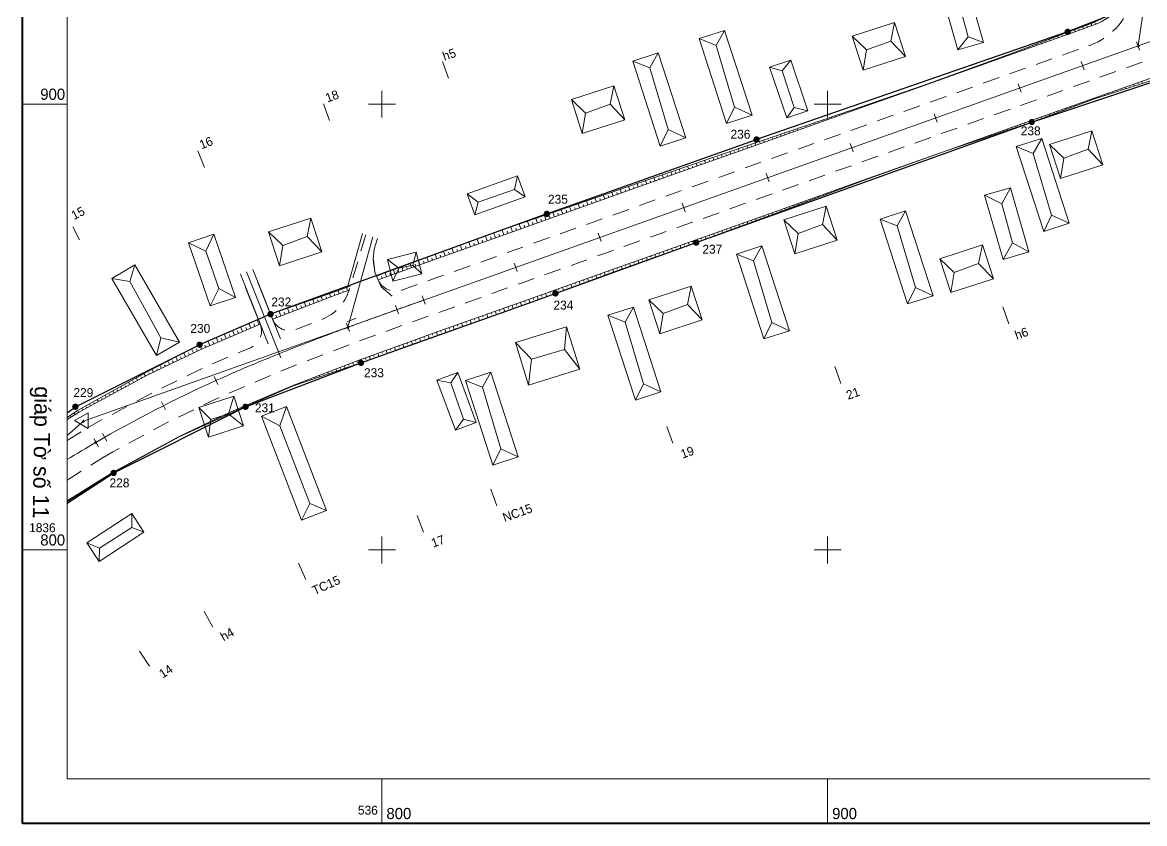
# Model space of a CAD drawing. Header units: metres. Extents: x 536719 to 537116, y 1836739 to 1837015.
# Drawn here: x 536719.3 to 536971.1, y 1836738.6 to 1836918.4 of the extents above; entities that cross this region are included whole.
import ezdxf
from ezdxf.enums import TextEntityAlignment as Align

# ---------------------------------------------------------------- set-up
doc = ezdxf.new("R2010")
doc.units = ezdxf.units.M
doc.header["$MEASUREMENT"] = 0
doc.linetypes.add('DGN Style 2', pattern=[6.2979, 3.77874, -2.51916])
doc.layers.get('0').update_dxf_attribs({"color": 1})
for name, color, linetype, lineweight in [('Level 2', 1, 'Continuous', 0), ('Level 3', 1, 'Continuous', 0), ('Level 4', 1, 'Continuous', 0), ('Level 44', 1, 'Continuous', 0), ('Level 5', 1, 'Continuous', 0), ('Level 62', 1, 'Continuous', 0), ('Level 63', 1, 'Continuous', 0), ('Level 8', 1, 'Continuous', 0), ('Level 9', 1, 'Continuous', 0)]:
    doc.layers.add(name, color=color, linetype=linetype, lineweight=lineweight)
doc.styles.add('Style-CHAR_FAST_FONT', font='CHAR_FAST_FONT.shx')
doc.styles.add('Style-STANDARD', font='STANDARD.shx')

# ---------------------------------------------------------------- blocks, each defined once
blk = doc.blocks.new('DDCT_1')
at = {"color": 0, "linetype": 'Continuous', "lineweight": 0}
for p, q in [((6.2, 0), (-6.2, 0)), ((0, -6.2), (0, 6.2))]:
    blk.add_line(p, q, dxfattribs=at)
blk = doc.blocks.new('BLOCK_')
at = {"color": 0, "linetype": 'ByBlock', "lineweight": 0}
blk.add_point((0, 0), dxfattribs=at)
blk = doc.blocks.new('KH_DIN')
at = {"color": 0, "linetype": 'Continuous', "lineweight": 0, "flags": 128}
blk.add_lwpolyline([(1.08, -1.83), (1.09, 1.71), (-1.99, -0.04)], close=True, dxfattribs=at)
blk.add_lwpolyline([(-0.05, 0, 1), (0.05, 0, 1)], format="xyb", close=True, dxfattribs=at)
at = {"color": 0, "linetype": 'Continuous', "lineweight": 0}
blk.add_blockref('BLOCK_', (0, 0), dxfattribs=at)
at = {"color": 0, "linetype": 'Continuous', "lineweight": 0, "style": 'Style-STANDARD', "flags": 1}
blk.add_attdef('xdata0', text='', height=1, rotation=239.8552, dxfattribs=at).set_placement((0, 0), align=Align.TOP_LEFT)
blk.add_attdef('xdata0', text='', height=1, rotation=239.8552, dxfattribs=at).set_placement((0, 0), align=Align.TOP_LEFT)
blk = doc.blocks.new('*U42')
at = {"layer": 'Level 44', "color": 7, "linetype": 'Continuous', "lineweight": 0}
blk.add_line((2.69, 1.19), (-2.78, -0.81), dxfattribs=at)
at = {"layer": 'Level 44', "color": 7, "linetype": 'Continuous', "lineweight": 0, "flags": 128}
blk.add_lwpolyline([(-3.52, -5.34), (5.99, -2.26), (3.53, 5.35), (-5.99, 2.27)], close=True, dxfattribs=at)
for points in [[(3.53, 5.35), (2.69, 1.19), (5.99, -2.26)], [(-5.99, 2.27), (-2.78, -0.81), (-3.52, -5.34)]]:
    blk.add_lwpolyline(points, dxfattribs=at)
blk = doc.blocks.new('*U43')
at = {"layer": 'Level 44', "color": 7, "linetype": 'Continuous', "lineweight": 0}
blk.add_line((-2.11, 7.08), (2.02, -6.76), dxfattribs=at)
at = {"layer": 'Level 44', "color": 7, "linetype": 'Continuous', "lineweight": 0, "flags": 128}
blk.add_lwpolyline([(-5.93, 8.6), (0.22, -10.43), (5.93, -8.59), (-0.22, 10.44)], close=True, dxfattribs=at)
for points in [[(-5.93, 8.6), (-2.11, 7.08), (-0.22, 10.44)], [(0.22, -10.43), (2.02, -6.76), (5.93, -8.59)]]:
    blk.add_lwpolyline(points, dxfattribs=at)
blk = doc.blocks.new('*U44')
at = {"layer": 'Level 44', "color": 7, "linetype": 'Continuous', "lineweight": 0}
blk.add_line((2.69, 1.19), (-2.78, -0.81), dxfattribs=at)
at = {"layer": 'Level 44', "color": 7, "linetype": 'Continuous', "lineweight": 0, "flags": 128}
blk.add_lwpolyline([(-3.53, -5.34), (5.99, -2.26), (3.52, 5.35), (-5.99, 2.28)], close=True, dxfattribs=at)
for points in [[(3.52, 5.35), (2.69, 1.19), (5.99, -2.26)], [(-5.99, 2.28), (-2.78, -0.81), (-3.53, -5.34)]]:
    blk.add_lwpolyline(points, dxfattribs=at)
blk = doc.blocks.new('*U45')
at = {"layer": 'Level 44', "color": 7, "linetype": 'Continuous', "lineweight": 0}
blk.add_line((-2.11, 7.08), (2.02, -6.77), dxfattribs=at)
at = {"layer": 'Level 44', "color": 7, "linetype": 'Continuous', "lineweight": 0, "flags": 128}
blk.add_lwpolyline([(-5.93, 8.59), (0.23, -10.44), (5.93, -8.59), (-0.22, 10.44)], close=True, dxfattribs=at)
for points in [[(-5.93, 8.59), (-2.11, 7.08), (-0.22, 10.44)], [(0.23, -10.44), (2.02, -6.77), (5.93, -8.59)]]:
    blk.add_lwpolyline(points, dxfattribs=at)

msp = doc.modelspace()

# ---------------------------------------------------------------- hatches: boundary and pattern name
at = {"layer": 'Level 4', "linetype": 'Continuous', "lineweight": 0}
h = msp.add_hatch(color=7, dxfattribs=at)
edge = h.paths.add_edge_path()
edge.add_arc((536953.85, 1836916.24), 0.719, 360, 720)
h = msp.add_hatch(color=1, dxfattribs=at)
edge = h.paths.add_edge_path()
edge.add_arc((536945.8, 1836896.01), 0.7, 0, 360)
h = msp.add_hatch(color=1, dxfattribs=at)
edge = h.paths.add_edge_path()
edge.add_arc((536884.05, 1836892.08), 0.719, 360, 720)
h = msp.add_hatch(color=1, dxfattribs=at)
edge = h.paths.add_edge_path()
edge.add_arc((536836.99, 1836875.4), 0.719, 360, 720)
h = msp.add_hatch(color=7, dxfattribs=at)
edge = h.paths.add_edge_path()
edge.add_arc((536870.51, 1836868.97), 0.719, 360, 720)
h = msp.add_hatch(color=1, dxfattribs=at)
edge = h.paths.add_edge_path()
edge.add_arc((536838.92, 1836857.57), 0.719, 360, 720)
h = msp.add_hatch(color=7, dxfattribs=at)
edge = h.paths.add_edge_path()
edge.add_arc((536774.99, 1836852.91), 0.719, 360, 720)
h = msp.add_hatch(color=7, dxfattribs=at)
edge = h.paths.add_edge_path()
edge.add_arc((536759.09, 1836846.06), 0.719, 360, 720)
h = msp.add_hatch(color=7, dxfattribs=at)
edge = h.paths.add_edge_path()
edge.add_arc((536795.29, 1836841.99), 0.719, 360, 720)
h = msp.add_hatch(color=7, dxfattribs=at)
edge = h.paths.add_edge_path()
edge.add_arc((536731.2, 1836832.14), 0.719, 360, 720)
h = msp.add_hatch(color=7, dxfattribs=at)
edge = h.paths.add_edge_path()
edge.add_arc((536769.39, 1836832.13), 0.719, 360, 720)
h = msp.add_hatch(color=7, dxfattribs=at)
edge = h.paths.add_edge_path()
edge.add_arc((536739.8, 1836817.3), 0.719, 360, 720)

# ---------------------------------------------------------------- linework, layer by layer
at = {"layer": 'Level 2', "color": 7, "linetype": 'Continuous', "lineweight": 0}
for p, q in [((536959.27, 1836917.62), (536959.1, 1836918.12)), ((536960.21, 1836917.96), (536960.11, 1836918.21)), ((536951.74, 1836914.93), (536951.61, 1836915.28)), ((536952.68, 1836915.27), (536952.61, 1836915.45)), ((536953.62, 1836915.6), (536953.49, 1836915.98)), ((536954.56, 1836915.94), (536954.49, 1836916.14)), ((536955.51, 1836916.27), (536955.36, 1836916.69)), ((536956.45, 1836916.61), (536956.37, 1836916.83)), ((536957.39, 1836916.95), (536957.23, 1836917.4)), ((536958.33, 1836917.28), (536958.25, 1836917.52)), ((536945.14, 1836912.59), (536945.1, 1836912.7)), ((536946.08, 1836912.92), (536946, 1836913.17)), ((536947.03, 1836913.26), (536946.98, 1836913.39)), ((536947.97, 1836913.59), (536947.87, 1836913.87)), ((536948.91, 1836913.93), (536948.86, 1836914.08)), ((536949.85, 1836914.26), (536949.74, 1836914.58)), ((536950.79, 1836914.6), (536950.74, 1836914.76)), ((536969.32, 1836914.03), (536969.99, 1836912.14)), ((536938.55, 1836910.24), (536938.5, 1836910.38)), ((536939.49, 1836910.58), (536939.46, 1836910.65)), ((536940.43, 1836910.91), (536940.38, 1836911.06)), ((536941.37, 1836911.25), (536941.34, 1836911.33)), ((536942.31, 1836911.58), (536942.25, 1836911.77)), ((536943.26, 1836911.92), (536943.22, 1836912.02)), ((536944.2, 1836912.25), (536944.12, 1836912.47)), ((536814.95, 1836905.82), (536813.61, 1836909.58)), ((536931.01, 1836907.56), (536930.97, 1836907.67)), ((536931.95, 1836907.9), (536931.93, 1836907.95)), ((536932.89, 1836908.23), (536932.85, 1836908.35)), ((536933.84, 1836908.57), (536933.81, 1836908.63)), ((536934.78, 1836908.9), (536934.73, 1836909.03)), ((536935.72, 1836909.24), (536935.7, 1836909.3)), ((536936.66, 1836909.57), (536936.61, 1836909.71)), ((536937.6, 1836909.91), (536937.58, 1836909.98)), ((536956.89, 1836909.6), (536957.56, 1836907.72)), ((536924.41, 1836905.22), (536924.4, 1836905.25)), ((536925.36, 1836905.55), (536925.33, 1836905.63)), ((536926.3, 1836905.89), (536926.28, 1836905.93)), ((536927.24, 1836906.22), (536927.21, 1836906.31)), ((536928.18, 1836906.56), (536928.17, 1836906.6)), ((536929.12, 1836906.89), (536929.09, 1836906.99)), ((536930.07, 1836907.23), (536930.05, 1836907.28)), ((536970.5, 1836905.16), (536970.67, 1836904.7)), ((536916.88, 1836902.53), (536916.86, 1836902.59)), ((536917.82, 1836902.87), (536917.78, 1836902.97)), ((536918.76, 1836903.21), (536918.74, 1836903.25)), ((536919.7, 1836903.54), (536919.67, 1836903.62)), ((536920.64, 1836903.88), (536920.63, 1836903.91)), ((536921.59, 1836904.21), (536921.56, 1836904.28)), ((536922.53, 1836904.55), (536922.52, 1836904.58)), ((536923.47, 1836904.88), (536923.45, 1836904.95)), ((536942.75, 1836904.58), (536943.42, 1836902.69)), ((536963.91, 1836902.81), (536963.95, 1836902.69)), ((536964.85, 1836903.15), (536964.95, 1836902.88)), ((536965.79, 1836903.48), (536965.85, 1836903.33)), ((536966.74, 1836903.82), (536966.85, 1836903.48)), ((536967.68, 1836904.15), (536967.74, 1836903.97)), ((536968.62, 1836904.49), (536968.76, 1836904.09)), ((536969.56, 1836904.82), (536969.64, 1836904.61)), ((536788.26, 1836896.32), (536786.91, 1836900.09)), ((536910.28, 1836900.19), (536910.22, 1836900.37)), ((536911.22, 1836900.52), (536911.19, 1836900.61)), ((536912.17, 1836900.86), (536912.11, 1836901.02)), ((536913.11, 1836901.19), (536913.08, 1836901.27)), ((536914.05, 1836901.53), (536914, 1836901.67)), ((536914.99, 1836901.86), (536914.97, 1836901.93)), ((536915.93, 1836902.2), (536915.89, 1836902.32)), ((536956.37, 1836900.13), (536956.4, 1836900.05)), ((536957.31, 1836900.47), (536957.37, 1836900.32)), ((536958.26, 1836900.8), (536958.28, 1836900.74)), ((536959.2, 1836901.14), (536959.24, 1836901.02)), ((536960.14, 1836901.47), (536960.16, 1836901.42)), ((536961.08, 1836901.81), (536961.13, 1836901.66)), ((536962.03, 1836902.14), (536962.06, 1836902.05)), ((536962.97, 1836902.48), (536963.04, 1836902.27)), ((536902.74, 1836897.51), (536902.65, 1836897.76)), ((536903.69, 1836897.84), (536903.64, 1836897.96)), ((536904.63, 1836898.18), (536904.55, 1836898.41)), ((536905.57, 1836898.51), (536905.53, 1836898.62)), ((536906.51, 1836898.85), (536906.44, 1836899.06)), ((536907.45, 1836899.18), (536907.42, 1836899.29)), ((536908.4, 1836899.52), (536908.33, 1836899.71)), ((536909.34, 1836899.85), (536909.31, 1836899.95)), ((536923.91, 1836897.87), (536924.58, 1836895.99)), ((536949.78, 1836897.79), (536949.87, 1836897.52)), ((536950.72, 1836898.12), (536950.76, 1836898)), ((536951.66, 1836898.46), (536951.74, 1836898.22)), ((536952.6, 1836898.79), (536952.64, 1836898.68)), ((536953.55, 1836899.13), (536953.62, 1836898.92)), ((536954.49, 1836899.46), (536954.52, 1836899.37)), ((536955.43, 1836899.8), (536955.49, 1836899.62)), ((536895.21, 1836894.83), (536895.08, 1836895.18)), ((536896.15, 1836895.16), (536896.09, 1836895.33)), ((536897.09, 1836895.5), (536896.97, 1836895.82)), ((536898.03, 1836895.83), (536897.98, 1836895.99)), ((536898.97, 1836896.17), (536898.87, 1836896.47)), ((536899.92, 1836896.5), (536899.87, 1836896.65)), ((536900.86, 1836896.84), (536900.76, 1836897.11)), ((536901.8, 1836897.17), (536901.75, 1836897.3)), ((536942.24, 1836895.11), (536942.33, 1836894.84)), ((536943.18, 1836895.44), (536943.23, 1836895.3)), ((536944.12, 1836895.78), (536944.23, 1836895.48)), ((536945.07, 1836896.11), (536945.12, 1836895.95)), ((536946.01, 1836896.45), (536946.12, 1836896.12)), ((536946.95, 1836896.78), (536947, 1836896.63)), ((536947.89, 1836897.12), (536948, 1836896.82)), ((536948.83, 1836897.45), (536948.88, 1836897.31)), ((536887.67, 1836892.15), (536887.51, 1836892.6)), ((536888.61, 1836892.48), (536888.53, 1836892.7)), ((536889.55, 1836892.82), (536889.4, 1836893.24)), ((536890.5, 1836893.15), (536890.42, 1836893.36)), ((536891.44, 1836893.49), (536891.29, 1836893.89)), ((536892.38, 1836893.82), (536892.31, 1836894.02)), ((536893.32, 1836894.16), (536893.19, 1836894.53)), ((536894.26, 1836894.49), (536894.2, 1836894.67)), ((536935.64, 1836892.76), (536935.67, 1836892.68)), ((536936.59, 1836893.09), (536936.65, 1836892.92)), ((536937.53, 1836893.43), (536937.56, 1836893.34)), ((536938.47, 1836893.76), (536938.54, 1836893.56)), ((536939.41, 1836894.1), (536939.45, 1836893.99)), ((536940.36, 1836894.43), (536940.44, 1836894.2)), ((536941.3, 1836894.77), (536941.34, 1836894.64)), ((536880.13, 1836889.47), (536879.94, 1836890.01)), ((536881.07, 1836889.8), (536880.98, 1836890.07)), ((536882.02, 1836890.14), (536881.83, 1836890.66)), ((536882.96, 1836890.47), (536882.87, 1836890.73)), ((536883.9, 1836890.81), (536883.72, 1836891.31)), ((536884.84, 1836891.14), (536884.76, 1836891.39)), ((536885.78, 1836891.48), (536885.61, 1836891.95)), ((536886.73, 1836891.81), (536886.64, 1836892.04)), ((536905.07, 1836891.17), (536905.74, 1836889.29)), ((536928.11, 1836890.08), (536928.11, 1836890.07)), ((536929.05, 1836890.41), (536929.06, 1836890.37)), ((536929.99, 1836890.75), (536930, 1836890.72)), ((536930.93, 1836891.08), (536930.96, 1836891.01)), ((536931.88, 1836891.42), (536931.89, 1836891.37)), ((536932.82, 1836891.75), (536932.86, 1836891.65)), ((536933.76, 1836892.09), (536933.78, 1836892.03)), ((536934.7, 1836892.42), (536934.75, 1836892.29)), ((536760.18, 1836885.81), (536758.69, 1836889.52)), ((536874.48, 1836887.45), (536874.26, 1836888.07)), ((536875.42, 1836887.79), (536875.31, 1836888.09)), ((536876.36, 1836888.12), (536876.15, 1836888.72)), ((536877.3, 1836888.46), (536877.2, 1836888.75)), ((536878.25, 1836888.79), (536878.04, 1836889.37)), ((536879.19, 1836889.13), (536879.09, 1836889.41)), ((536921.51, 1836887.73), (536921.52, 1836887.71)), ((536922.45, 1836888.07), (536922.46, 1836888.06)), ((536923.4, 1836888.4), (536923.4, 1836888.39)), ((536924.34, 1836888.74), (536924.34, 1836888.73)), ((536925.28, 1836889.07), (536925.28, 1836889.06)), ((536926.22, 1836889.41), (536926.22, 1836889.4)), ((536927.16, 1836889.74), (536927.17, 1836889.73)), ((536866.94, 1836884.77), (536866.69, 1836885.49)), ((536867.88, 1836885.11), (536867.76, 1836885.46)), ((536868.83, 1836885.44), (536868.58, 1836886.13)), ((536869.77, 1836885.78), (536869.65, 1836886.12)), ((536870.71, 1836886.11), (536870.47, 1836886.78)), ((536871.65, 1836886.45), (536871.54, 1836886.78)), ((536872.59, 1836886.78), (536872.37, 1836887.43)), ((536873.54, 1836887.12), (536873.42, 1836887.43)), ((536913.97, 1836885.05), (536913.99, 1836885.02)), ((536914.92, 1836885.39), (536914.92, 1836885.37)), ((536915.86, 1836885.72), (536915.87, 1836885.69)), ((536916.8, 1836886.06), (536916.81, 1836886.04)), ((536917.74, 1836886.39), (536917.75, 1836886.37)), ((536918.69, 1836886.73), (536918.69, 1836886.71)), ((536919.63, 1836887.06), (536919.64, 1836887.04)), ((536920.57, 1836887.4), (536920.57, 1836887.39)), ((536859.4, 1836882.09), (536859.12, 1836882.88)), ((536860.35, 1836882.43), (536860.21, 1836882.82)), ((536861.29, 1836882.76), (536861.01, 1836883.53)), ((536862.23, 1836883.1), (536862.09, 1836883.48)), ((536863.17, 1836883.43), (536862.9, 1836884.19)), ((536864.11, 1836883.77), (536863.98, 1836884.14)), ((536865.06, 1836884.1), (536864.79, 1836884.84)), ((536866, 1836884.44), (536865.87, 1836884.8)), ((536886.22, 1836884.47), (536886.89, 1836882.58)), ((536907.38, 1836882.71), (536907.39, 1836882.68)), ((536908.32, 1836883.04), (536908.34, 1836882.99)), ((536909.26, 1836883.38), (536909.27, 1836883.35)), ((536910.21, 1836883.71), (536910.22, 1836883.67)), ((536911.15, 1836884.05), (536911.16, 1836884.02)), ((536912.09, 1836884.38), (536912.1, 1836884.34)), ((536913.03, 1836884.72), (536913.04, 1836884.7)), ((536851.87, 1836879.41), (536851.56, 1836880.27)), ((536852.81, 1836879.75), (536852.66, 1836880.17)), ((536853.75, 1836880.08), (536853.45, 1836880.92)), ((536854.69, 1836880.42), (536854.55, 1836880.83)), ((536855.63, 1836880.75), (536855.34, 1836881.57)), ((536856.58, 1836881.09), (536856.43, 1836881.49)), ((536857.52, 1836881.42), (536857.23, 1836882.23)), ((536858.46, 1836881.76), (536858.32, 1836882.15)), ((536899.84, 1836880.02), (536899.87, 1836879.94)), ((536900.78, 1836880.36), (536900.84, 1836880.2)), ((536901.73, 1836880.69), (536901.75, 1836880.62)), ((536902.67, 1836881.03), (536902.72, 1836880.9)), ((536903.61, 1836881.37), (536903.63, 1836881.31)), ((536904.55, 1836881.7), (536904.59, 1836881.6)), ((536905.49, 1836882.04), (536905.51, 1836881.99)), ((536906.44, 1836882.37), (536906.46, 1836882.3)), ((536844.33, 1836876.73), (536844, 1836877.65)), ((536845.27, 1836877.07), (536845.11, 1836877.52)), ((536846.21, 1836877.4), (536845.89, 1836878.31)), ((536847.16, 1836877.74), (536847, 1836878.18)), ((536848.1, 1836878.07), (536847.78, 1836878.96)), ((536849.04, 1836878.41), (536848.88, 1836878.85)), ((536849.98, 1836878.74), (536849.67, 1836879.61)), ((536850.92, 1836879.08), (536850.77, 1836879.51)), ((536867.38, 1836877.77), (536868.05, 1836875.88)), ((536893.25, 1836877.68), (536893.35, 1836877.4)), ((536894.19, 1836878.01), (536894.24, 1836877.88)), ((536895.13, 1836878.35), (536895.22, 1836878.1)), ((536896.07, 1836878.68), (536896.12, 1836878.57)), ((536897.02, 1836879.02), (536897.09, 1836878.8)), ((536897.96, 1836879.35), (536897.99, 1836879.25)), ((536898.9, 1836879.69), (536898.97, 1836879.5)), ((536836.79, 1836874.05), (536836.44, 1836875.04)), ((536837.73, 1836874.38), (536837.56, 1836874.87)), ((536838.68, 1836874.72), (536838.33, 1836875.69)), ((536839.62, 1836875.05), (536839.45, 1836875.54)), ((536840.56, 1836875.39), (536840.22, 1836876.34)), ((536841.5, 1836875.73), (536841.33, 1836876.2)), ((536842.44, 1836876.06), (536842.11, 1836877)), ((536843.39, 1836876.4), (536843.22, 1836876.86)), ((536885.71, 1836875), (536885.85, 1836874.61)), ((536886.65, 1836875.33), (536886.72, 1836875.15)), ((536887.59, 1836875.67), (536887.72, 1836875.31)), ((536888.54, 1836876), (536888.6, 1836875.83)), ((536889.48, 1836876.34), (536889.6, 1836876)), ((536890.42, 1836876.67), (536890.48, 1836876.51)), ((536891.36, 1836877.01), (536891.47, 1836876.7)), ((536892.3, 1836877.34), (536892.36, 1836877.2)), ((536730.65, 1836872.52), (536732.15, 1836869.56)), ((536829.25, 1836871.37), (536828.88, 1836872.42)), ((536831.14, 1836872.04), (536830.77, 1836873.08)), ((536832.08, 1836872.37), (536831.9, 1836872.89)), ((536833.02, 1836872.71), (536832.66, 1836873.73)), ((536833.96, 1836873.04), (536833.78, 1836873.55)), ((536834.91, 1836873.38), (536834.55, 1836874.38)), ((536835.85, 1836873.71), (536835.67, 1836874.21)), ((536879.11, 1836872.65), (536879.19, 1836872.42)), ((536880.06, 1836872.99), (536880.21, 1836872.54)), ((536881, 1836873.32), (536881.08, 1836873.11)), ((536881.94, 1836873.66), (536882.09, 1836873.23)), ((536882.88, 1836873.99), (536882.96, 1836873.79)), ((536883.82, 1836874.33), (536883.97, 1836873.92)), ((536884.77, 1836874.66), (536884.84, 1836874.47)), ((536823.6, 1836869.36), (536823.23, 1836870.39)), ((536824.54, 1836869.69), (536824.36, 1836870.22)), ((536825.49, 1836870.03), (536825.11, 1836871.08)), ((536826.43, 1836870.36), (536826.24, 1836870.89)), ((536827.37, 1836870.7), (536826.99, 1836871.77)), ((536828.31, 1836871.03), (536828.12, 1836871.56)), ((536830.2, 1836871.7), (536830.01, 1836872.23)), ((536848.54, 1836871.06), (536849.21, 1836869.18)), ((536871.58, 1836869.97), (536871.67, 1836869.7)), ((536872.52, 1836870.31), (536872.71, 1836869.78)), ((536873.46, 1836870.64), (536873.55, 1836870.38)), ((536874.4, 1836870.98), (536874.58, 1836870.47)), ((536875.35, 1836871.31), (536875.43, 1836871.06)), ((536876.29, 1836871.65), (536876.46, 1836871.16)), ((536877.23, 1836871.98), (536877.31, 1836871.74)), ((536878.17, 1836872.32), (536878.34, 1836871.85)), ((536816.06, 1836866.68), (536815.72, 1836867.65)), ((536817.01, 1836867.01), (536816.83, 1836867.5)), ((536817.95, 1836867.35), (536817.6, 1836868.33)), ((536818.89, 1836867.68), (536818.71, 1836868.18)), ((536819.83, 1836868.02), (536819.48, 1836869.02)), ((536820.77, 1836868.35), (536820.59, 1836868.86)), ((536821.72, 1836868.69), (536821.35, 1836869.71)), ((536822.66, 1836869.02), (536822.48, 1836869.54)), ((536864.98, 1836867.62), (536865.17, 1836867.08)), ((536865.92, 1836867.96), (536866.02, 1836867.69)), ((536866.87, 1836868.3), (536867.06, 1836867.75)), ((536867.81, 1836868.63), (536867.9, 1836868.36)), ((536868.75, 1836868.97), (536868.94, 1836868.42)), ((536869.69, 1836869.3), (536869.79, 1836869.03)), ((536870.63, 1836869.64), (536870.83, 1836869.09)), ((536808.53, 1836864), (536808.2, 1836864.9)), ((536810.41, 1836864.67), (536810.08, 1836865.59)), ((536811.35, 1836865), (536811.19, 1836865.47)), ((536812.29, 1836865.34), (536811.96, 1836866.27)), ((536813.24, 1836865.67), (536813.07, 1836866.14)), ((536814.18, 1836866.01), (536813.84, 1836866.96)), ((536815.12, 1836866.34), (536814.95, 1836866.82)), ((536857.44, 1836864.94), (536857.63, 1836864.41)), ((536858.39, 1836865.28), (536858.48, 1836865.01)), ((536859.33, 1836865.61), (536859.52, 1836865.08)), ((536860.27, 1836865.95), (536860.37, 1836865.68)), ((536861.21, 1836866.28), (536861.4, 1836865.75)), ((536862.15, 1836866.62), (536862.25, 1836866.35)), ((536863.1, 1836866.95), (536863.29, 1836866.41)), ((536864.04, 1836867.29), (536864.14, 1836867.02)), ((536777.24, 1836847.4), (536771.01, 1836862.96)), ((536802.87, 1836861.98), (536802.57, 1836862.84)), ((536803.82, 1836862.32), (536803.66, 1836862.75)), ((536804.76, 1836862.65), (536804.45, 1836863.53)), ((536805.7, 1836862.99), (536805.54, 1836863.43)), ((536806.64, 1836863.33), (536806.33, 1836864.21)), ((536807.58, 1836863.66), (536807.42, 1836864.11)), ((536809.47, 1836864.33), (536809.31, 1836864.79)), ((536829.69, 1836864.36), (536830.36, 1836862.48)), ((536850.85, 1836862.6), (536850.94, 1836862.33)), ((536851.79, 1836862.93), (536851.98, 1836862.41)), ((536852.73, 1836863.27), (536852.83, 1836863)), ((536853.68, 1836863.6), (536853.86, 1836863.07)), ((536854.62, 1836863.94), (536854.71, 1836863.67)), ((536855.56, 1836864.27), (536855.75, 1836863.74)), ((536856.5, 1836864.61), (536856.6, 1836864.34)), ((536774.46, 1836846.28), (536768.23, 1836861.85)), ((536772.17, 1836859.98), (536775.45, 1836851.78)), ((536800.05, 1836860.97), (536799.9, 1836861.39)), ((536800.99, 1836861.31), (536800.69, 1836862.16)), ((536801.93, 1836861.65), (536801.78, 1836862.07)), ((536843.31, 1836859.92), (536843.42, 1836859.62)), ((536844.25, 1836860.25), (536844.46, 1836859.66)), ((536845.2, 1836860.59), (536845.3, 1836860.29)), ((536846.14, 1836860.92), (536846.34, 1836860.35)), ((536847.08, 1836861.26), (536847.18, 1836860.97)), ((536848.02, 1836861.59), (536848.22, 1836861.03)), ((536848.96, 1836861.93), (536849.06, 1836861.65)), ((536849.91, 1836862.26), (536850.1, 1836861.72)), ((536772.67, 1836850.65), (536769.39, 1836858.86)), ((536788.52, 1836856.78), (536788.25, 1836857.49)), ((536789.46, 1836857.14), (536789.33, 1836857.48)), ((536790.4, 1836857.48), (536790.15, 1836858.17)), ((536791.34, 1836857.82), (536791.21, 1836858.17)), ((536792.28, 1836858.16), (536792.02, 1836858.88)), ((536836.72, 1836857.57), (536836.95, 1836856.91)), ((536837.66, 1836857.91), (536837.77, 1836857.58)), ((536838.6, 1836858.24), (536838.83, 1836857.59)), ((536839.54, 1836858.58), (536839.66, 1836858.26)), ((536840.48, 1836858.91), (536840.71, 1836858.28)), ((536841.43, 1836859.25), (536841.54, 1836858.94)), ((536842.37, 1836859.58), (536842.59, 1836858.97)), ((536781.05, 1836853.92), (536780.68, 1836854.88)), ((536781.99, 1836854.28), (536781.81, 1836854.74)), ((536782.92, 1836854.63), (536782.58, 1836855.53)), ((536783.85, 1836854.99), (536783.69, 1836855.42)), ((536784.79, 1836855.35), (536784.47, 1836856.18)), ((536785.72, 1836855.71), (536785.57, 1836856.11)), ((536786.66, 1836856.06), (536786.36, 1836856.84)), ((536787.59, 1836856.42), (536787.45, 1836856.79)), ((536803.06, 1836854.88), (536803.73, 1836853)), ((536809.01, 1836857), (536809.68, 1836855.12)), ((536829.18, 1836854.89), (536829.43, 1836854.19)), ((536830.12, 1836855.23), (536830.25, 1836854.88)), ((536831.06, 1836855.56), (536831.31, 1836854.86)), ((536832.01, 1836855.9), (536832.13, 1836855.54)), ((536832.95, 1836856.23), (536833.2, 1836855.53)), ((536833.89, 1836856.57), (536834.01, 1836856.22)), ((536834.83, 1836856.9), (536835.07, 1836856.22)), ((536835.77, 1836857.24), (536835.89, 1836856.9)), ((536776.38, 1836852.13), (536776.17, 1836852.69)), ((536777.32, 1836852.49), (536776.9, 1836853.57)), ((536778.25, 1836852.85), (536778.05, 1836853.37)), ((536779.18, 1836853.2), (536778.79, 1836854.23)), ((536780.12, 1836853.56), (536779.93, 1836854.06)), ((536821.64, 1836852.21), (536821.89, 1836851.52)), ((536822.58, 1836852.54), (536822.71, 1836852.2)), ((536823.53, 1836852.88), (536823.77, 1836852.19)), ((536824.47, 1836853.21), (536824.59, 1836852.87)), ((536825.41, 1836853.55), (536825.66, 1836852.86)), ((536826.35, 1836853.88), (536826.48, 1836853.54)), ((536827.29, 1836854.22), (536827.54, 1836853.52)), ((536828.24, 1836854.56), (536828.36, 1836854.21)), ((536939.33, 1836854.53), (536940.67, 1836850.76)), ((536768.74, 1836848.98), (536768.27, 1836850.09)), ((536769.66, 1836849.37), (536769.42, 1836849.93)), ((536770.58, 1836849.76), (536770.1, 1836850.9)), ((536771.5, 1836850.15), (536771.26, 1836850.73)), ((536772.42, 1836850.55), (536771.93, 1836851.7)), ((536792.02, 1836850.89), (536792.71, 1836849.01)), ((536792.17, 1836851.21), (536794.22, 1836852.04)), ((536815.05, 1836849.86), (536815.17, 1836849.52)), ((536815.99, 1836850.2), (536816.23, 1836849.52)), ((536816.93, 1836850.53), (536817.05, 1836850.19)), ((536817.87, 1836850.87), (536818.12, 1836850.19)), ((536818.81, 1836851.2), (536818.94, 1836850.86)), ((536819.76, 1836851.54), (536820, 1836850.85)), ((536820.7, 1836851.87), (536820.82, 1836851.53)), ((536763.22, 1836846.63), (536762.77, 1836847.68)), ((536764.14, 1836847.02), (536763.91, 1836847.55)), ((536765.06, 1836847.41), (536764.6, 1836848.48)), ((536765.98, 1836847.81), (536765.75, 1836848.34)), ((536766.9, 1836848.2), (536766.44, 1836849.29)), ((536767.82, 1836848.59), (536767.58, 1836849.14)), ((536807.51, 1836847.18), (536807.63, 1836846.83)), ((536808.45, 1836847.52), (536808.7, 1836846.82)), ((536809.39, 1836847.85), (536809.52, 1836847.51)), ((536810.34, 1836848.19), (536810.58, 1836847.5)), ((536811.28, 1836848.52), (536811.4, 1836848.18)), ((536812.22, 1836848.86), (536812.46, 1836848.18)), ((536813.16, 1836849.19), (536813.28, 1836848.85)), ((536814.1, 1836849.53), (536814.35, 1836848.85)), ((536757.73, 1836844.2), (536757.29, 1836845.13)), ((536758.63, 1836844.63), (536758.41, 1836845.11)), ((536759.54, 1836845.07), (536759.07, 1836846.05)), ((536760.46, 1836845.46), (536760.24, 1836845.96)), ((536761.38, 1836845.85), (536760.94, 1836846.87)), ((536762.3, 1836846.24), (536762.08, 1836846.76)), ((536776.58, 1836844.98), (536777.33, 1836843.13)), ((536800.92, 1836844.81), (536801.18, 1836844.11)), ((536801.86, 1836845.15), (536801.99, 1836844.8)), ((536802.8, 1836845.49), (536803.06, 1836844.79)), ((536803.75, 1836845.83), (536803.87, 1836845.48)), ((536804.69, 1836846.17), (536804.94, 1836845.47)), ((536805.63, 1836846.51), (536805.75, 1836846.16)), ((536806.57, 1836846.84), (536806.82, 1836846.14)), ((536752.32, 1836841.61), (536751.95, 1836842.38)), ((536753.22, 1836842.04), (536753.03, 1836842.44)), ((536754.13, 1836842.47), (536753.73, 1836843.3)), ((536755.03, 1836842.91), (536754.82, 1836843.33)), ((536755.93, 1836843.34), (536755.51, 1836844.21)), ((536756.83, 1836843.77), (536756.61, 1836844.22)), ((536794.35, 1836842.41), (536794.47, 1836842.08)), ((536795.28, 1836842.77), (536795.53, 1836842.08)), ((536796.22, 1836843.11), (536796.35, 1836842.76)), ((536797.16, 1836843.45), (536797.41, 1836842.76)), ((536798.1, 1836843.79), (536798.23, 1836843.44)), ((536799.04, 1836844.13), (536799.29, 1836843.43)), ((536799.98, 1836844.47), (536800.11, 1836844.12)), ((536747.81, 1836839.45), (536747.66, 1836839.77)), ((536748.71, 1836839.88), (536748.39, 1836840.55)), ((536749.62, 1836840.31), (536749.45, 1836840.66)), ((536750.52, 1836840.75), (536750.17, 1836841.47)), ((536751.42, 1836841.18), (536751.24, 1836841.55)), ((536787.81, 1836839.91), (536787.97, 1836839.5)), ((536788.74, 1836840.27), (536788.83, 1836840.04)), ((536789.68, 1836840.63), (536789.86, 1836840.14)), ((536790.61, 1836840.98), (536790.71, 1836840.72)), ((536791.54, 1836841.34), (536791.76, 1836840.79)), ((536792.48, 1836841.7), (536792.59, 1836841.4)), ((536793.41, 1836842.06), (536793.65, 1836841.43)), ((536901.64, 1836841.13), (536902.98, 1836837.36)), ((536743.4, 1836837.1), (536743.1, 1836837.65)), ((536744.28, 1836837.57), (536744.13, 1836837.85)), ((536745.16, 1836838.04), (536744.85, 1836838.62)), ((536746.04, 1836838.52), (536745.88, 1836838.81)), ((536746.92, 1836838.99), (536746.6, 1836839.6)), ((536762.32, 1836838.92), (536763.15, 1836837.1)), ((536781.27, 1836837.41), (536781.3, 1836837.32)), ((536782.21, 1836837.77), (536782.28, 1836837.56)), ((536783.14, 1836838.12), (536783.19, 1836838)), ((536784.07, 1836838.48), (536784.18, 1836838.2)), ((536785.01, 1836838.84), (536785.07, 1836838.68)), ((536785.94, 1836839.2), (536786.07, 1836838.85)), ((536786.87, 1836839.55), (536786.95, 1836839.36)), ((536738.12, 1836834.25), (536737.87, 1836834.72)), ((536739, 1836834.73), (536738.87, 1836834.97)), ((536739.88, 1836835.2), (536739.61, 1836835.7)), ((536740.76, 1836835.67), (536740.62, 1836835.93)), ((536741.64, 1836836.15), (536741.36, 1836836.67)), ((536742.52, 1836836.62), (536742.38, 1836836.89)), ((536774.81, 1836834.72), (536774.89, 1836834.54)), ((536775.73, 1836835.11), (536775.76, 1836835.03)), ((536776.65, 1836835.5), (536776.72, 1836835.35)), ((536777.57, 1836835.9), (536777.6, 1836835.82)), ((536778.49, 1836836.29), (536778.55, 1836836.15)), ((536779.41, 1836836.68), (536779.44, 1836836.62)), ((536780.34, 1836837.05), (536780.39, 1836836.91)), ((536733.72, 1836831.88), (536733.6, 1836832.08)), ((536734.6, 1836832.36), (536734.37, 1836832.77)), ((536735.48, 1836832.83), (536735.36, 1836833.05)), ((536736.36, 1836833.31), (536736.12, 1836833.75)), ((536737.24, 1836833.78), (536737.11, 1836834.01)), ((536750.52, 1836833.26), (536751.42, 1836831.48)), ((536769.29, 1836832.37), (536769.39, 1836832.13)), ((536770.21, 1836832.77), (536770.26, 1836832.65)), ((536771.13, 1836833.16), (536771.22, 1836832.93)), ((536772.05, 1836833.55), (536772.09, 1836833.44)), ((536772.97, 1836833.94), (536773.05, 1836833.74)), ((536773.89, 1836834.33), (536773.93, 1836834.23)), ((536730.28, 1836829.83), (536730.16, 1836830.02)), ((536731.13, 1836830.35), (536730.89, 1836830.75)), ((536731.98, 1836830.88), (536731.86, 1836831.09)), ((536731.98, 1836830.88), (536731.86, 1836831.09)), ((536732.85, 1836831.38), (536732.62, 1836831.79)), ((536763.81, 1836829.93), (536763.92, 1836829.69)), ((536764.71, 1836830.36), (536764.77, 1836830.23)), ((536765.61, 1836830.79), (536765.74, 1836830.52)), ((536766.53, 1836831.2), (536766.59, 1836831.06)), ((536767.45, 1836831.59), (536767.56, 1836831.32)), ((536768.37, 1836831.98), (536768.42, 1836831.85)), ((536729.43, 1836829.3), (536729.33, 1836829.46)), ((536758.4, 1836827.34), (536758.46, 1836827.21)), ((536759.3, 1836827.77), (536759.33, 1836827.7)), ((536760.2, 1836828.2), (536760.28, 1836828.04)), ((536761.1, 1836828.63), (536761.15, 1836828.54)), ((536762, 1836829.07), (536762.1, 1836828.87)), ((536762.91, 1836829.5), (536762.96, 1836829.39)), ((536863.95, 1836827.72), (536865.29, 1836823.95)), ((536735.32, 1836825.01), (536736.32, 1836823.28)), ((536735.47, 1836824.75), (536736.39, 1836823.15)), ((536737.27, 1836826.13), (536738.26, 1836824.4)), ((536737.27, 1836826.13), (536738.26, 1836824.4)), ((536753.02, 1836824.68), (536753.05, 1836824.63)), ((536753.9, 1836825.15), (536753.91, 1836825.13)), ((536754.79, 1836825.61), (536754.81, 1836825.56)), ((536755.69, 1836826.04), (536755.71, 1836826.01)), ((536756.59, 1836826.47), (536756.63, 1836826.39)), ((536757.5, 1836826.91), (536757.52, 1836826.85)), ((536748.62, 1836822.31), (536748.64, 1836822.27)), ((536749.5, 1836822.78), (536749.54, 1836822.71)), ((536750.38, 1836823.25), (536750.4, 1836823.22)), ((536751.26, 1836823.73), (536751.29, 1836823.67)), ((536752.14, 1836824.2), (536752.16, 1836824.18)), ((536744.22, 1836819.94), (536744.27, 1836819.83)), ((536745.1, 1836820.41), (536745.12, 1836820.36)), ((536745.98, 1836820.89), (536746.03, 1836820.79)), ((536746.86, 1836821.36), (536746.88, 1836821.31)), ((536747.74, 1836821.83), (536747.78, 1836821.75)), ((536738.99, 1836817), (536739.07, 1836816.86)), ((536739.84, 1836817.52), (536739.88, 1836817.45)), ((536740.71, 1836818.02), (536740.78, 1836817.88)), ((536741.57, 1836818.52), (536741.61, 1836818.45)), ((536742.45, 1836818.99), (536742.52, 1836818.87)), ((536743.33, 1836819.46), (536743.37, 1836819.41)), ((536735.59, 1836814.89), (536735.66, 1836814.77)), ((536736.44, 1836815.41), (536736.48, 1836815.35)), ((536737.29, 1836815.94), (536737.37, 1836815.82)), ((536738.14, 1836816.47), (536738.18, 1836816.4)), ((536731.34, 1836812.25), (536731.37, 1836812.21)), ((536732.19, 1836812.77), (536732.25, 1836812.69)), ((536733.04, 1836813.3), (536733.07, 1836813.26)), ((536733.89, 1836813.83), (536733.95, 1836813.73)), ((536734.74, 1836814.36), (536734.77, 1836814.3)), ((536824.43, 1836813.66), (536825.77, 1836809.9)), ((536729.64, 1836811.19), (536729.67, 1836811.16)), ((536730.49, 1836811.72), (536730.54, 1836811.65)), ((536807.91, 1836807.72), (536809.3, 1836803.97)), ((536781.3, 1836797.01), (536782.95, 1836793.37)), ((536760.07, 1836786.18), (536762.05, 1836782.71)), ((536760.07, 1836786.18), (536762.05, 1836782.71)), ((536745.6, 1836777.27), (536747.81, 1836773.94))]:
    msp.add_line(p, q, dxfattribs=at)
at = {"layer": 'Level 2', "color": 7, "linetype": 'Continuous', "lineweight": 0, "flags": 128}
for points in [[(536798.76, 1836861.43), (536800.49, 1836862.09), (536806.43, 1836864.25), (536827.05, 1836871.79), (536845.95, 1836878.33), (536864.86, 1836884.86), (536883.78, 1836891.33), (536902.72, 1836897.78), (536921.63, 1836904.3), (536940.44, 1836911.09), (536954.48, 1836916.36), (536959.58, 1836918.3), (536959.58, 1836918.3, 0.271811), (536967.5, 1836928.17), (536967.5, 1836928.17), (536969.22, 1836939.93)], [(536969.76, 1836939.85), (536968, 1836927.78), (536968, 1836927.78, -0.27783), (536959.82, 1836917.81), (536959.82, 1836917.81), (536954.62, 1836915.96), (536940.49, 1836910.93), (536921.65, 1836904.23), (536902.81, 1836897.53), (536883.96, 1836890.83), (536865.12, 1836884.13), (536846.27, 1836877.42), (536827.43, 1836870.72), (536806.75, 1836863.36), (536800.79, 1836861.24), (536799.11, 1836860.63)]]:
    msp.add_lwpolyline(points, format="xyb", dxfattribs=at)
for points in [[(536739.72, 1836817.45), (536741.6, 1836818.53), (536754.47, 1836825.46), (536765.93, 1836830.95), (536779.84, 1836836.86), (536795.04, 1836842.68), (536806, 1836846.64), (536811.94, 1836848.76), (536832.63, 1836856.12), (536851.47, 1836862.82), (536870.31, 1836869.52), (536889.16, 1836876.22), (536908, 1836882.93), (536926.84, 1836889.63), (536945.69, 1836896.33), (536959.82, 1836901.36), (536972.26, 1836905.78)], [(536739.8, 1836817.3), (536741.67, 1836818.41), (536754.49, 1836825.42), (536766.06, 1836830.66), (536779.89, 1836836.74), (536795.29, 1836841.99), (536806.25, 1836845.94), (536812.19, 1836848.08), (536832.88, 1836855.41), (536851.66, 1836862.29), (536870.51, 1836868.97), (536889.28, 1836875.88), (536908.02, 1836882.88), (536926.84, 1836889.62), (536945.8, 1836896.01), (536959.86, 1836901.25), (536972.44, 1836905.26)], [(536798.98, 1836869.91), (536798.28, 1836867.5), (536798.05, 1836865.11)], [(536798.05, 1836865.11), (536798.39, 1836862.31), (536799.11, 1836860.63)], [(536798.08, 1836865.13), (536798.42, 1836862.32), (536799.83, 1836859.04), (536802.26, 1836856.94)], [(536774.99, 1836852.91), (536789.44, 1836857.9), (536792.9, 1836859.21)], [(536792.62, 1836858.29), (536789.69, 1836857.22), (536775.45, 1836851.77)], [(536731.69, 1836831.27), (536733.69, 1836832.39), (536747.15, 1836839.91), (536759.09, 1836846.06), (536772.2, 1836851.82)], [(536772.67, 1836850.65), (536759.54, 1836845.07), (536747.47, 1836839.28), (536733.92, 1836831.99), (536731.94, 1836830.85)], [(536729.33, 1836829.75), (536731.69, 1836831.27)], [(536731.94, 1836830.85), (536731.93, 1836830.85), (536729.33, 1836829.24)], [(536729.33, 1836811), (536739.71, 1836817.44), (536739.72, 1836817.45)], [(536729.33, 1836810.9), (536739.8, 1836817.3)]]:
    msp.add_lwpolyline(points, dxfattribs=at)
at = {"layer": 'Level 3', "color": 7, "linetype": 'Continuous', "lineweight": 0}
for p, q in [((536973.48, 1836939.34), (536969.64, 1836913.07)), ((536809.36, 1836856.07), (536998.41, 1836923.31)), ((536795.63, 1836870.97), (536792.36, 1836859.24)), ((536797.93, 1836870.23), (536792.37, 1836849.95)), ((536769.62, 1836862.41), (536776.96, 1836844.06)), ((536809.36, 1836856.07), (536733.06, 1836828.93)), ((536729.33, 1836825.72), (536733.06, 1836828.93))]:
    msp.add_line(p, q, dxfattribs=at)
at = {"layer": 'Level 3', "color": 7, "linetype": 'Continuous', "lineweight": 0, "flags": 128}
msp.add_lwpolyline([(536735.83, 1836824.15, -0.025248), (536762.75, 1836838.01), (536762.75, 1836838.01), (536763.2, 1836838.22), (536763.66, 1836838.42), (536764.11, 1836838.63), (536764.57, 1836838.83), (536765.03, 1836839.03), (536765.49, 1836839.24), (536765.94, 1836839.44), (536766.4, 1836839.64), (536766.86, 1836839.84), (536767.32, 1836840.04), (536767.78, 1836840.24), (536768.24, 1836840.44), (536768.7, 1836840.63), (536769.16, 1836840.83), (536769.62, 1836841.02), (536770.08, 1836841.22), (536770.54, 1836841.41), (536771, 1836841.61), (536771.46, 1836841.8), (536771.92, 1836841.99), (536772.38, 1836842.19), (536772.84, 1836842.38), (536773.31, 1836842.57), (536773.77, 1836842.76), (536774.23, 1836842.95), (536774.69, 1836843.14), (536775.16, 1836843.33), (536775.62, 1836843.52), (536776.08, 1836843.7), (536776.55, 1836843.89), (536777.01, 1836844.08), (536777.47, 1836844.26), (536777.94, 1836844.45), (536778.4, 1836844.63), (536778.87, 1836844.82), (536779.33, 1836845), (536779.8, 1836845.18), (536780.26, 1836845.37), (536780.73, 1836845.55), (536781.2, 1836845.73), (536781.66, 1836845.91), (536782.13, 1836846.09), (536782.59, 1836846.27), (536783.06, 1836846.45), (536783.53, 1836846.63), (536783.99, 1836846.81), (536784.46, 1836846.99), (536784.93, 1836847.17), (536785.39, 1836847.35), (536785.86, 1836847.52), (536786.33, 1836847.7), (536786.8, 1836847.88), (536787.27, 1836848.05), (536787.73, 1836848.23), (536788.2, 1836848.41), (536788.67, 1836848.58), (536789.14, 1836848.76), (536789.61, 1836848.93), (536790.08, 1836849.11), (536790.54, 1836849.28), (536791.01, 1836849.45), (536791.48, 1836849.63), (536791.95, 1836849.8), (536792.42, 1836849.97), (536792.89, 1836850.15), (536793.36, 1836850.32), (536793.83, 1836850.49), (536794.3, 1836850.66), (536794.77, 1836850.83), (536795.24, 1836851), (536795.71, 1836851.17), (536796.18, 1836851.35), (536796.65, 1836851.52), (536797.12, 1836851.69), (536797.59, 1836851.86), (536798.06, 1836852.03), (536798.53, 1836852.2), (536799, 1836852.37), (536799.47, 1836852.53), (536799.94, 1836852.7), (536800.41, 1836852.87), (536800.88, 1836853.04), (536801.35, 1836853.21), (536801.82, 1836853.38), (536802.29, 1836853.55), (536802.76, 1836853.72), (536803.23, 1836853.88), (536803.71, 1836854.05), (536804.18, 1836854.22), (536804.65, 1836854.39), (536805.12, 1836854.56), (536805.59, 1836854.72), (536806.06, 1836854.89), (536806.53, 1836855.06), (536807, 1836855.23), (536807.47, 1836855.4), (536807.94, 1836855.56), (536808.42, 1836855.73), (536808.89, 1836855.9), (536809.36, 1836856.07)], format="xyb", dxfattribs=at)
at = {"layer": 'Level 3', "color": 7, "linetype": 'Continuous', "lineweight": 0, "extrusion": (0, 0, -1)}
msp.add_arc((-536886.48, 1836564.73), 300, 58.4094, 59.8553, dxfattribs=at)
at = {"layer": 'Level 44', "color": 7, "linetype": 'Continuous', "lineweight": 0}
for p, q in [((536929.59, 1836922.16), (536931.52, 1836915.14)), ((536875.01, 1836913.21), (536879.13, 1836899.37)), ((536914.16, 1836914.18), (536908.69, 1836912.18)), ((536860.12, 1836908.14), (536864.24, 1836894.3)), ((536892.49, 1836899.28), (536889.83, 1836907.5)), ((536829.73, 1836880.87), (536821.57, 1836878.04)), ((536939.09, 1836877.64), (536941.51, 1836868.94)), ((536915.6, 1836872.7), (536919.73, 1836858.86)), ((536760.51, 1836867.06), (536763.41, 1836858.69)), ((536807.7, 1836866.79), (536801.22, 1836865.17)), ((536801.22, 1836865.17), (536802.44, 1836860.32)), ((536801.22, 1836865.17), (536803.8, 1836863.26)), ((536806.91, 1836863.93), (536807.7, 1836866.79)), ((536807.7, 1836866.79), (536808.92, 1836861.94)), ((536883.37, 1836864.86), (536887.5, 1836851.01)), ((536803.8, 1836863.26), (536802.44, 1836860.32)), ((536803.8, 1836863.26), (536806.91, 1836863.93)), ((536808.92, 1836861.94), (536806.91, 1836863.93)), ((536802.44, 1836860.32), (536808.92, 1836861.94)), ((536833.52, 1836842.78), (536840.93, 1836844.98)), ((536815.42, 1836837.48), (536818.3, 1836829.33)), ((536758.91, 1836831.97), (536766.79, 1836834.5)), ((536765.58, 1836830.54), (536766.79, 1836834.5)), ((536766.79, 1836834.5), (536768.94, 1836827.84)), ((536758.91, 1836831.97), (536761.06, 1836825.3)), ((536758.91, 1836831.97), (536761.6, 1836829.31)), ((536761.6, 1836829.31), (536765.58, 1836830.54)), ((536765.58, 1836830.54), (536768.94, 1836827.84)), ((536761.6, 1836829.31), (536761.06, 1836825.3)), ((536761.06, 1836825.3), (536768.94, 1836827.84)), ((536777.11, 1836827.86), (536783.8, 1836810.43)), ((536743.91, 1836805.04), (536736.63, 1836800.39))]:
    msp.add_line(p, q, dxfattribs=at)
at = {"layer": 'Level 44', "color": 7, "linetype": 'Continuous', "lineweight": 0, "flags": 128}
for points in [[(536925.92, 1836923.76), (536929.22, 1836912.22), (536934.99, 1836913.87), (536931.69, 1836925.41)], [(536907.95, 1836907.65), (536917.46, 1836910.73), (536915, 1836918.34), (536905.48, 1836915.26)], [(536871.18, 1836914.73), (536877.34, 1836895.7), (536883.05, 1836897.54), (536876.89, 1836916.57)], [(536856.29, 1836909.66), (536862.45, 1836890.63), (536868.16, 1836892.47), (536862, 1836911.5)], [(536895.57, 1836898.55), (536891.72, 1836909.92), (536886.98, 1836908.32), (536890.83, 1836896.95)], [(536830.4, 1836883.96), (536819.11, 1836879.89), (536820.81, 1836875.18), (536832.1, 1836879.25)], [(536935.22, 1836879.59), (536939.41, 1836865.18), (536945.17, 1836866.86), (536940.99, 1836881.26)], [(536911.78, 1836874.22), (536917.93, 1836855.19), (536923.64, 1836857.03), (536917.49, 1836876.06)], [(536756.6, 1836868.94), (536761.44, 1836854.74), (536767.12, 1836856.68), (536762.28, 1836870.88)], [(536879.55, 1836866.37), (536885.7, 1836847.34), (536891.41, 1836849.19), (536885.26, 1836868.22)], [(536832.9, 1836837), (536844.37, 1836840.53), (536841.43, 1836850.09), (536829.96, 1836846.56)], [(536812.33, 1836838.13), (536816.48, 1836826.86), (536821.17, 1836828.59), (536817.02, 1836839.85)], [(536772.97, 1836830.03), (536781.94, 1836806.7), (536787.54, 1836808.85), (536778.57, 1836832.18)], [(536743.84, 1836808.2), (536733.81, 1836801.61), (536736.56, 1836797.43), (536746.59, 1836804.02)]]:
    msp.add_lwpolyline(points, close=True, dxfattribs=at)
for points in [[(536915, 1836918.34), (536914.16, 1836914.18), (536917.46, 1836910.73)], [(536871.18, 1836914.73), (536875.01, 1836913.21), (536876.89, 1836916.57)], [(536905.48, 1836915.26), (536908.69, 1836912.18), (536907.95, 1836907.65)], [(536929.22, 1836912.22), (536931.52, 1836915.14), (536934.99, 1836913.87)], [(536856.29, 1836909.66), (536860.12, 1836908.14), (536862, 1836911.5)], [(536891.72, 1836909.92), (536889.83, 1836907.5), (536886.98, 1836908.32)], [(536877.34, 1836895.7), (536879.13, 1836899.37), (536883.05, 1836897.54)], [(536895.57, 1836898.55), (536892.49, 1836899.28), (536890.83, 1836896.95)], [(536862.45, 1836890.63), (536864.24, 1836894.3), (536868.16, 1836892.47)], [(536830.4, 1836883.96), (536829.73, 1836880.87), (536832.1, 1836879.25)], [(536935.22, 1836879.59), (536939.09, 1836877.64), (536940.99, 1836881.26)], [(536819.11, 1836879.89), (536821.57, 1836878.04), (536820.81, 1836875.18)], [(536911.78, 1836874.22), (536915.6, 1836872.7), (536917.49, 1836876.06)], [(536756.6, 1836868.94), (536760.51, 1836867.06), (536762.28, 1836870.88)], [(536879.55, 1836866.37), (536883.37, 1836864.86), (536885.26, 1836868.22)], [(536939.41, 1836865.18), (536941.51, 1836868.94), (536945.17, 1836866.86)], [(536761.44, 1836854.74), (536763.41, 1836858.69), (536767.12, 1836856.68)], [(536917.93, 1836855.19), (536919.73, 1836858.86), (536923.64, 1836857.03)], [(536841.43, 1836850.09), (536840.93, 1836844.98), (536844.37, 1836840.53)], [(536885.7, 1836847.34), (536887.5, 1836851.01), (536891.41, 1836849.19)], [(536829.96, 1836846.56), (536833.52, 1836842.78), (536832.9, 1836837)], [(536812.33, 1836838.13), (536815.42, 1836837.48), (536817.02, 1836839.85)], [(536772.97, 1836830.03), (536777.11, 1836827.86), (536778.57, 1836832.18)], [(536816.48, 1836826.86), (536818.3, 1836829.33), (536821.17, 1836828.59)], [(536781.94, 1836806.7), (536783.8, 1836810.43), (536787.54, 1836808.85)], [(536743.84, 1836808.2), (536743.91, 1836805.04), (536746.59, 1836804.02)], [(536733.81, 1836801.61), (536736.63, 1836800.39), (536736.56, 1836797.43)]]:
    msp.add_lwpolyline(points, dxfattribs=at)
at = {"layer": 'Level 5', "color": 1, "linetype": 'Continuous', "lineweight": 30}
for p, q in [((537015.25, 1836940.25), (536953.85, 1836916.24)), ((536731.2, 1836832.14), (536759.09, 1836846.06)), ((536769.39, 1836832.13), (536795.29, 1836841.99)), ((536729.33, 1836830.8), (536731.2, 1836832.14)), ((536739.8, 1836817.3), (536769.39, 1836832.13))]:
    msp.add_line(p, q, dxfattribs=at)
at = {"layer": 'Level 5', "color": 7, "linetype": 'Continuous', "lineweight": 30}
for p, q in [((536953.85, 1836916.24), (536884.05, 1836892.08)), ((536945.8, 1836896.01), (536986.61, 1836909.6)), ((536870.51, 1836868.97), (536945.8, 1836896.01)), ((536836.99, 1836875.4), (536884.05, 1836892.08)), ((536836.99, 1836875.4), (536827.05, 1836871.79)), ((536827.05, 1836871.79), (536774.99, 1836852.91)), ((536832.88, 1836855.41), (536870.51, 1836868.97)), ((536795.29, 1836841.99), (536832.88, 1836855.41)), ((536774.99, 1836852.91), (536759.09, 1836846.06)), ((536729.33, 1836810.53), (536739.8, 1836817.3))]:
    msp.add_line(p, q, dxfattribs=at)
for p in [(536945.8, 1836896.01), (536759.09, 1836846.06)]:
    msp.add_point(p, dxfattribs=at)
at = {"layer": 'Level 62', "color": 7, "linetype": 'Continuous', "lineweight": 0, "flags": 128}
msp.add_lwpolyline([(536729.33, 1837004.81), (537106.04, 1837004.81), (537106.04, 1836748.63), (536729.33, 1836748.63)], close=True, dxfattribs=at)
at = {"layer": 'Level 63', "color": 7, "linetype": 'Continuous', "lineweight": 0}
for p, q in [((536800, 1836897), (536800, 1836903)), ((536900, 1836897), (536900, 1836903)), ((536719.33, 1836900), (536729.33, 1836900)), ((536797, 1836900), (536803, 1836900)), ((536897, 1836900), (536903, 1836900)), ((536800, 1836797), (536800, 1836803)), ((536900, 1836797), (536900, 1836803)), ((536719.33, 1836800), (536729.33, 1836800)), ((536797, 1836800), (536803, 1836800)), ((536897, 1836800), (536903, 1836800)), ((536800, 1836738.63), (536800, 1836748.63)), ((536900, 1836738.63), (536900, 1836748.63))]:
    msp.add_line(p, q, dxfattribs=at)
at = {"layer": 'Level 63', "color": 7, "linetype": 'Continuous', "lineweight": 40, "flags": 128}
msp.add_lwpolyline([(536719.33, 1836738.63), (536719.33, 1837014.81), (537116.04, 1837014.81), (537116.04, 1836738.63)], close=True, dxfattribs=at)
at = {"layer": 'Level 63', "color": 7, "linetype": 'Continuous', "lineweight": 13, "flags": 128}
msp.add_lwpolyline([(536729.33, 1836748.63), (536729.33, 1837004.81), (537106.04, 1837004.81), (537106.04, 1836748.63)], close=True, dxfattribs=at)
at = {"layer": 'Level 8', "color": 7, "linetype": 'DGN Style 2', "lineweight": 0}
msp.add_line((536796.38, 1836870.7), (536792.62, 1836858.28), dxfattribs=at)
at = {"layer": 'Level 8', "color": 7, "linetype": 'DGN Style 2', "lineweight": 0, "flags": 128}
for points in [[(536799.11, 1836860.63, 0.395857), (536804.47, 1836858.31), (536804.47, 1836858.31), (536804.47, 1836858.31), (536808.09, 1836859.6), (536828.77, 1836866.95), (536847.62, 1836873.65), (536866.46, 1836880.36), (536885.3, 1836887.06), (536904.15, 1836893.76), (536922.99, 1836900.46), (536941.83, 1836907.17), (536955.97, 1836912.19), (536958.81, 1836913.21), (536958.81, 1836913.21, 0.27783), (536968.63, 1836925.17), (536968.63, 1836925.17), (536970.76, 1836939.74)], [(536775.45, 1836851.78, 0.410015), (536780.67, 1836849.49), (536780.67, 1836849.49), (536786.52, 1836851.73), (536786.52, 1836851.73), (536786.52, 1836851.73, 0.231944), (536792.62, 1836858.29)], [(536733.94, 1836827.39), (536735.9, 1836828.52), (536749.28, 1836835.72), (536761.19, 1836841.43), (536770.47, 1836845.37), (536770.47, 1836845.37, 0.407817), (536772.67, 1836850.65)]]:
    msp.add_lwpolyline(points, format="xyb", dxfattribs=at)
for points in [[(536737.71, 1836820.91), (536739.62, 1836822.01), (536752.66, 1836829.02), (536764.28, 1836834.59), (536778.35, 1836840.57), (536793.66, 1836846.43), (536804.66, 1836850.41), (536810.6, 1836852.53), (536831.29, 1836859.89), (536850.13, 1836866.59), (536868.97, 1836873.29), (536887.82, 1836879.99), (536906.66, 1836886.69), (536925.5, 1836893.4), (536944.35, 1836900.1), (536958.48, 1836905.13), (536970.92, 1836909.55), (536984.86, 1836914.51), (536999.66, 1836919.77), (537004.39, 1836921.38), (537019.78, 1836926.44), (537038.76, 1836931.74), (537056.7, 1836935.08), (537071.56, 1836936.42), (537074.76, 1836936.51), (537077.38, 1836936.53), (537084.84, 1836936.34), (537086.78, 1836936.22), (537092.86, 1836935.69), (537098.06, 1836935.04), (537106.04, 1836933.54)], [(536729.33, 1836824.53), (536733.94, 1836827.39)], [(536729.33, 1836815.7), (536737.7, 1836820.9), (536737.71, 1836820.91)]]:
    msp.add_lwpolyline(points, dxfattribs=at)
at = {"layer": 'Level 9', "color": 7, "linetype": 'Continuous', "lineweight": 0, "flags": 128}
msp.add_lwpolyline([(536798.76, 1836861.43), (536800.49, 1836862.09), (536806.43, 1836864.25), (536827.05, 1836871.79), (536845.95, 1836878.33), (536864.86, 1836884.86), (536883.78, 1836891.33), (536902.72, 1836897.78), (536921.63, 1836904.3), (536940.44, 1836911.09), (536954.48, 1836916.36), (536959.58, 1836918.3), (536959.58, 1836918.3, 0.271811), (536967.5, 1836928.17), (536967.5, 1836928.17), (536969.22, 1836939.93)], format="xyb", dxfattribs=at)
for points in [[(536739.8, 1836817.3), (536741.67, 1836818.41), (536754.49, 1836825.42), (536766.06, 1836830.66), (536779.89, 1836836.74), (536795.29, 1836841.99), (536806.25, 1836845.94), (536812.19, 1836848.08), (536832.88, 1836855.41), (536851.66, 1836862.29), (536870.51, 1836868.97), (536889.28, 1836875.88), (536908.02, 1836882.88), (536926.84, 1836889.62), (536945.8, 1836896.01), (536959.86, 1836901.25), (536972.44, 1836905.26)], [(536774.99, 1836852.91), (536789.44, 1836857.9), (536792.9, 1836859.21)], [(536731.69, 1836831.27), (536733.69, 1836832.39), (536747.15, 1836839.91), (536759.09, 1836846.06), (536772.2, 1836851.82)], [(536729.33, 1836829.75), (536731.69, 1836831.27)], [(536729.33, 1836810.9), (536739.8, 1836817.3)]]:
    msp.add_lwpolyline(points, dxfattribs=at)

# ---------------------------------------------------------------- block references
at = {"layer": 'Level 2', "color": 7, "linetype": 'Continuous', "lineweight": 0, "xscale": 0.049998, "yscale": 0.049998}
for p in [(536969.65, 1836913.03), (536969.65, 1836913.02), (536792.35, 1836849.88), (536733.01, 1836828.89), (536735.79, 1836824.16)]:
    msp.add_blockref('DDCT_1', p, dxfattribs=at)
at = {"layer": 'Level 2', "color": 7, "linetype": 'Continuous', "lineweight": 0, "rotation": 120.1447760000003}
msp.add_blockref('KH_DIN', (536733.06, 1836828.93), dxfattribs=at)
at = {"layer": 'Level 44', "color": 7, "linetype": 'Continuous', "lineweight": 0}
for name, p in [('*U44', (536848.48, 1836898.79)), ('*U44', (536955.79, 1836888.7)), ('*U45', (536948.24, 1836881.9)), ('*U42', (536896.17, 1836871.8)), ('*U42', (536780.54, 1836869.12)), ('*U42', (536931.19, 1836863.08)), ('*U42', (536865.84, 1836853.86)), ('*U43', (536856.64, 1836844.05)), ('*U43', (536824.64, 1836829.46))]:
    msp.add_blockref(name, p, dxfattribs=at)
at = {"layer": 'Level 44', "color": 7, "linetype": 'Continuous', "lineweight": 0, "xscale": 1.000001875522583, "yscale": 1.000001875522583, "zscale": 1.000001875522583, "rotation": 12.22711744334205}
msp.add_blockref('*U43', (536746.99, 1836853.78), dxfattribs=at)

# ---------------------------------------------------------------- texts
at = {"layer": 'Level 2', "color": 7, "linetype": 'Continuous', "lineweight": 0, "char_height": 2, "attachment_point": 1, "line_spacing_factor": 0.828316, "style": 'Style-CHAR_FAST_FONT'}
for s, insert, rotation in [('h5\\P', (536813.35, 1836911.61), 19.58), ('18\\P', (536787.06, 1836902.26), 19.6547), ('16\\P', (536758.77, 1836891.71), 21.8863), ('15\\P', (536730.01, 1836875.8), 26.849), ('h6\\P', (536941.75, 1836849.02), 19.58), ('21\\P', (536903.93, 1836835.57), 19.58), ('19\\P', (536866.77, 1836822.36), 19.58), ('NC15\\P', (536826.84, 1836808.15), 19.5802), ('17\\P', (536810.81, 1836802.39), 20.2162), ('TC15\\P', (536784.07, 1836791.68), 24.3567), ('h4\\P', (536763.48, 1836781.22), 29.7138), ('h4\\P', (536763.49, 1836781.22), 29.7186), ('14\\P', (536749.71, 1836772.8), 33.5383)]:
    msp.add_mtext(s, dxfattribs=dict(at, insert=insert, rotation=rotation))
at = {"layer": 'Level 4', "color": 1, "linetype": 'Continuous', "lineweight": 0, "style": 'Style-CHAR_FAST_FONT'}
for s, p in [('238', (536945.56, 1836894.03)), ('237', (536874.13, 1836867.49)), ('232', (536777.41, 1836855.64)), ('230', (536759.24, 1836849.71)), ('233', (536798.2, 1836839.77)), ('229', (536733, 1836835.31)), ('231', (536773.72, 1836831.9)), ('228', (536741.1, 1836815.06))]:
    msp.add_text(s, height=2, dxfattribs=at).set_placement(p, align=Align.MIDDLE_CENTER)
at = {"layer": 'Level 4', "color": 7, "linetype": 'Continuous', "lineweight": 0, "style": 'Style-CHAR_FAST_FONT'}
for s, p in [('236', (536880.44, 1836893.27)), ('235', (536839.48, 1836878.69)), ('234', (536840.71, 1836854.94))]:
    msp.add_text(s, height=2, dxfattribs=at).set_placement(p, align=Align.MIDDLE_CENTER)
at = {"layer": 'Level 63', "color": 7, "linetype": 'Continuous', "lineweight": 0, "style": 'Style-CHAR_FAST_FONT'}
for s, height, p in [('900', 2.5, (536723.33, 1836901)), ('1836', 2, (536720.83, 1836804)), ('800', 2.5, (536723.33, 1836801)), ('800', 2.5, (536801, 1836739.63)), ('900', 2.5, (536901, 1836739.63))]:
    msp.add_text(s, height=height, dxfattribs=at).set_placement(p)
msp.add_text('gi%%184p T%%234 s%%232 11', height=3.6, rotation=269.1896, dxfattribs=at).set_placement((536725.46, 1836821.87), align=Align.TOP_CENTER)
msp.add_text('536', height=2, dxfattribs=at).set_placement((536799.07, 1836740.63), align=Align.RIGHT)

doc.saveas('drawing.dxf')
